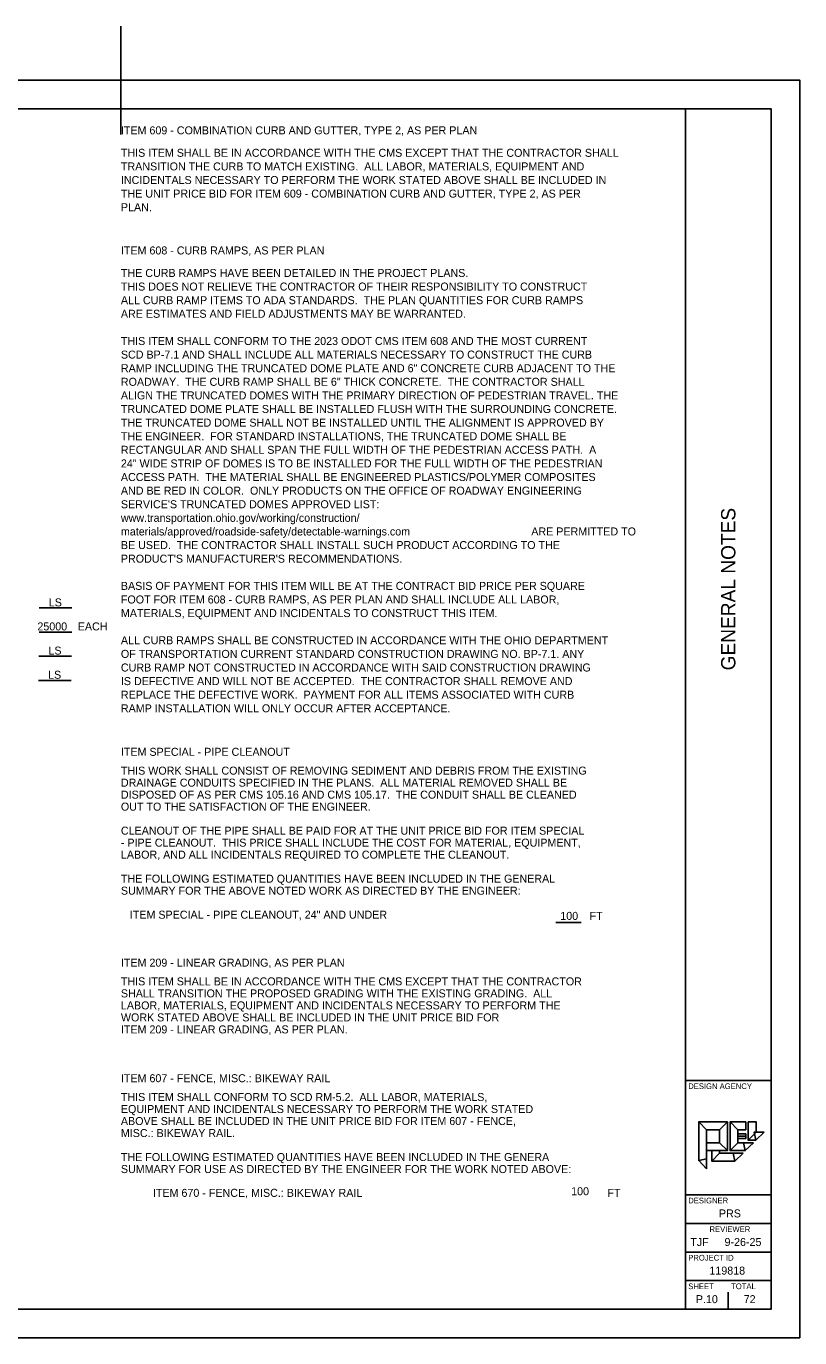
# Model space of a CAD drawing. Extents: x -61 to -14, y -133 to 32.
# Drawn here: x -36.84 to -23.31, y -54.01 to -31.07 of the extents above; entities that cross this region are included whole.
import ezdxf

# ---------------------------------------------------------------- set-up
doc = ezdxf.new("R2010")
doc.units = 0
for name, color, linetype in [('Default', 7, 'Continuous'), ('SC_Scratch1', 7, 'Continuous'), ('SH_Border', 7, 'Continuous'), ('SH_Cut_Line', 7, 'Continuous'), ('SH_Data', 7, 'Continuous'), ('SH_Text', 7, 'Continuous')]:
    doc.layers.add(name, color=color, linetype=linetype)

msp = doc.modelspace()

# ---------------------------------------------------------------- linework, layer by layer
at = {"layer": 'Default'}
msp.add_line((-24.395, -50.487), (-24.258, -50.487), dxfattribs=at)
for points in [[(-25.081, -50.913), (-25.081, -50.236), (-24.944, -50.373), (-24.944, -50.885)], [(-25.081, -50.236), (-24.578, -50.236), (-24.715, -50.373), (-24.944, -50.373)], [(-24.578, -50.236), (-24.578, -50.738), (-24.715, -50.602), (-24.715, -50.373)], [(-24.533, -50.738), (-24.533, -50.236), (-24.395, -50.373), (-24.395, -50.602)], [(-24.533, -50.236), (-24.258, -50.236), (-24.258, -50.373), (-24.395, -50.373)], [(-24.213, -50.556), (-24.213, -50.236), (-24.075, -50.236), (-24.075, -50.418)], [(-24.258, -50.446), (-24.258, -50.529), (-24.394, -50.529), (-24.394, -50.446)], [(-24.084, -50.556), (-24.213, -50.556), (-24.075, -50.418), (-24.112, -50.418)], [(-23.938, -50.418), (-24.084, -50.556), (-24.112, -50.418)], [(-24.578, -50.738), (-24.944, -50.738), (-24.944, -50.602), (-24.715, -50.602)], [(-24.267, -50.738), (-24.533, -50.738), (-24.395, -50.602), (-24.295, -50.602)], [(-24.121, -50.602), (-24.267, -50.738), (-24.295, -50.602)], [(-24.944, -51.058), (-25.081, -50.913), (-24.944, -50.885)], [(-24.853, -50.922), (-24.853, -50.738), (-24.715, -50.738), (-24.715, -50.785)], [(-24.45, -50.922), (-24.853, -50.922), (-24.715, -50.785), (-24.478, -50.785)], [(-24.304, -50.785), (-24.45, -50.922), (-24.478, -50.785)]]:
    msp.add_lwpolyline(points, close=True, dxfattribs=at)
at = {"layer": 'SC_Scratch1'}
msp.add_line((-35.184, -32.96), (-35.184, -31.069), dxfattribs=at)
at = {"layer": 'SH_Border'}
for p, q in [((-25.314, -53.512), (-25.314, -32.512)), ((-25.314, -49.512), (-23.814, -49.512)), ((-25.314, -51.512), (-23.814, -51.512)), ((-25.314, -52.012), (-23.814, -52.012)), ((-25.314, -52.512), (-23.814, -52.512)), ((-25.314, -53.012), (-23.814, -53.012))]:
    msp.add_line(p, q, dxfattribs=at)
msp.add_lwpolyline([(-55.814, -32.512), (-23.814, -32.512), (-23.814, -53.512), (-55.814, -53.512)], close=True, dxfattribs=at)
at = {"layer": 'SH_Cut_Line'}
msp.add_lwpolyline([(-57.314, -54.012), (-23.314, -54.012), (-23.314, -32.012), (-57.314, -32.012)], close=True, dxfattribs=at)
at = {"layer": 'SH_Data'}
for p, q in [((-24.564, -50.512), (-24.564, -50.512)), ((-24.564, -53.512), (-24.564, -53.212)), ((-24.939, -53.337), (-24.939, -53.337))]:
    msp.add_line(p, q, dxfattribs=at)
at = {"layer": 'SH_Text'}
for p, q in [((-36.611, -41.246), (-36.043, -41.246)), ((-36.611, -41.666), (-36.043, -41.666)), ((-36.617, -42.089), (-36.049, -42.089)), ((-36.624, -42.512), (-36.055, -42.512)), ((-27.578, -46.745), (-27.136, -46.745))]:
    msp.add_line(p, q, dxfattribs=at)

# ---------------------------------------------------------------- texts
at = {"layer": 'SH_Data'}
msp.add_text('GENERAL NOTES', height=0.25, rotation=90, dxfattribs=at).set_placement((-24.439, -42.337))
for s, height, p in [('DESIGN AGENCY', 0.1, (-25.264, -49.662)), ('DESIGNER', 0.1, (-25.264, -51.662)), ('PRS', 0.14, (-24.727, -51.907)), ('REVIEWER', 0.1, (-24.892, -52.162)), ('TJF', 0.14, (-25.228, -52.407)), ('9-26-25', 0.14, (-24.629, -52.407)), ('PROJECT ID', 0.1, (-25.264, -52.662)), ('119818', 0.14, (-24.894, -52.907)), ('SHEET', 0.1, (-25.264, -53.162)), ('TOTAL', 0.1, (-24.514, -53.162)), ('P.10', 0.14, (-25.131, -53.407)), ('72', 0.14, (-24.294, -53.407))]:
    msp.add_text(s, height=height, dxfattribs=at).set_placement(p)
at = {"layer": 'SH_Text'}
for s, p in [('ITEM 609 - COMBINATION CURB AND GUTTER, TYPE 2, AS PER PLAN', (-35.184, -32.96)), ('THIS ITEM SHALL BE IN ACCORDANCE WITH THE CMS EXCEPT THAT THE CONTRACTOR SHALL ', (-35.184, -33.353)), ('TRANSITION THE CURB TO MATCH EXISTING.  ALL LABOR, MATERIALS, EQUIPMENT AND ', (-35.184, -33.591)), ('INCIDENTALS NECESSARY TO PERFORM THE WORK STATED ABOVE SHALL BE INCLUDED IN ', (-35.184, -33.829)), ('THE UNIT PRICE BID FOR ITEM 609 - COMBINATION CURB AND GUTTER, TYPE 2, AS PER ', (-35.184, -34.067)), ('PLAN.', (-35.184, -34.305)), ('ITEM 608 - CURB RAMPS, AS PER PLAN', (-35.184, -35.061)), ('THE CURB RAMPS HAVE BEEN DETAILED IN THE PROJECT PLANS. ', (-35.184, -35.455)), ('THIS DOES NOT RELIEVE THE CONTRACTOR OF THEIR RESPONSIBILITY TO CONSTRUCT ', (-35.184, -35.693)), ('ALL CURB RAMP ITEMS TO ADA STANDARDS.  THE PLAN QUANTITIES FOR CURB RAMPS ', (-35.184, -35.931)), ('ARE ESTIMATES AND FIELD ADJUSTMENTS MAY BE WARRANTED. ', (-35.184, -36.169)), ('THIS ITEM SHALL CONFORM TO THE 2023 ODOT CMS ITEM 608 AND THE MOST CURRENT ', (-35.184, -36.645)), ('SCD BP-7.1 AND SHALL INCLUDE ALL MATERIALS NECESSARY TO CONSTRUCT THE CURB ', (-35.184, -36.883)), ('RAMP INCLUDING THE TRUNCATED DOME PLATE AND 6" CONCRETE CURB ADJACENT TO THE ', (-35.184, -37.121)), ('ROADWAY.  THE CURB RAMP SHALL BE 6" THICK CONCRETE.  THE CONTRACTOR SHALL ', (-35.184, -37.359)), ('ALIGN THE TRUNCATED DOMES WITH THE PRIMARY DIRECTION OF PEDESTRIAN TRAVEL. THE ', (-35.184, -37.597)), ('TRUNCATED DOME PLATE SHALL BE INSTALLED FLUSH WITH THE SURROUNDING CONCRETE. ', (-35.184, -37.835)), ('THE TRUNCATED DOME SHALL NOT BE INSTALLED UNTIL THE ALIGNMENT IS APPROVED BY ', (-35.184, -38.073)), ('THE ENGINEER.  FOR STANDARD INSTALLATIONS, THE TRUNCATED DOME SHALL BE ', (-35.184, -38.311)), ('RECTANGULAR AND SHALL SPAN THE FULL WIDTH OF THE PEDESTRIAN ACCESS PATH.  A ', (-35.184, -38.549)), ('24" WIDE STRIP OF DOMES IS TO BE INSTALLED FOR THE FULL WIDTH OF THE PEDESTRIAN ', (-35.184, -38.787)), ('ACCESS PATH.  THE MATERIAL SHALL BE ENGINEERED PLASTICS/POLYMER COMPOSITES ', (-35.184, -39.025)), ('AND BE RED IN COLOR.  ONLY PRODUCTS ON THE OFFICE OF ROADWAY ENGINEERING ', (-35.184, -39.263)), ("SERVICE'S TRUNCATED DOMES APPROVED LIST: ", (-35.184, -39.501)), ('www.transportation.ohio.gov/working/construction/', (-35.184, -39.739)), ('materials/approved/roadside-safety/detectable-warnings.com ', (-35.184, -39.977)), ('ARE PERMITTED TO ', (-28.008, -39.977)), ('BE USED.  THE CONTRACTOR SHALL INSTALL SUCH PRODUCT ACCORDING TO THE ', (-35.184, -40.215)), ("PRODUCT'S MANUFACTURER'S RECOMMENDATIONS.  ", (-35.184, -40.453)), ('BASIS OF PAYMENT FOR THIS ITEM WILL BE AT THE CONTRACT BID PRICE PER SQUARE ', (-35.184, -40.929)), ('FOOT FOR ITEM 608 - CURB RAMPS, AS PER PLAN AND SHALL INCLUDE ALL LABOR, ', (-35.184, -41.167)), ('LS', (-36.445, -41.218)), ('MATERIALS, EQUIPMENT AND INCIDENTALS TO CONSTRUCT THIS ITEM.', (-35.184, -41.405)), ('25000', (-36.644, -41.638)), ('EACH', (-35.938, -41.638)), ('ALL CURB RAMPS SHALL BE CONSTRUCTED IN ACCORDANCE WITH THE OHIO DEPARTMENT ', (-35.184, -41.881)), ('LS', (-36.451, -42.061)), ('OF TRANSPORTATION CURRENT STANDARD CONSTRUCTION DRAWING NO. BP-7.1. ANY ', (-35.184, -42.119)), ('CURB RAMP NOT CONSTRUCTED IN ACCORDANCE WITH SAID CONSTRUCTION DRAWING ', (-35.184, -42.357)), ('LS', (-36.457, -42.484)), ('IS DEFECTIVE AND WILL NOT BE ACCEPTED.  THE CONTRACTOR SHALL REMOVE AND ', (-35.184, -42.595)), ('REPLACE THE DEFECTIVE WORK.  PAYMENT FOR ALL ITEMS ASSOCIATED WITH CURB ', (-35.184, -42.833)), ('RAMP INSTALLATION WILL ONLY OCCUR AFTER ACCEPTANCE.', (-35.184, -43.071)), ('ITEM SPECIAL - PIPE CLEANOUT', (-35.184, -43.832)), ('THIS WORK SHALL CONSIST OF REMOVING SEDIMENT AND DEBRIS FROM THE EXISTING ', (-35.184, -44.161)), ('DRAINAGE CONDUITS SPECIFIED IN THE PLANS.  ALL MATERIAL REMOVED SHALL BE ', (-35.184, -44.371)), ('DISPOSED OF AS PER CMS 105.16 AND CMS 105.17.  THE CONDUIT SHALL BE CLEANED', (-35.184, -44.581)), ('OUT TO THE SATISFACTION OF THE ENGINEER.', (-35.184, -44.791)), ('CLEANOUT OF THE PIPE SHALL BE PAID FOR AT THE UNIT PRICE BID FOR ITEM SPECIAL ', (-35.184, -45.211)), ('- PIPE CLEANOUT.  THIS PRICE SHALL INCLUDE THE COST FOR MATERIAL, EQUIPMENT, ', (-35.184, -45.421)), ('LABOR, AND ALL INCIDENTALS REQUIRED TO COMPLETE THE CLEANOUT.', (-35.184, -45.631)), ('THE FOLLOWING ESTIMATED QUANTITIES HAVE BEEN INCLUDED IN THE GENERAL ', (-35.184, -46.051)), ('SUMMARY FOR THE ABOVE NOTED WORK AS DIRECTED BY THE ENGINEER:', (-35.184, -46.261)), ('   ITEM SPECIAL - PIPE CLEANOUT, 24" AND UNDER', (-35.184, -46.681)), ('100', (-27.501, -46.702)), ('FT', (-26.989, -46.702)), ('ITEM 209 - LINEAR GRADING, AS PER PLAN', (-35.184, -47.52)), ('THIS ITEM SHALL BE IN ACCORDANCE WITH THE CMS EXCEPT THAT THE CONTRACTOR', (-35.184, -47.848)), ('SHALL TRANSITION THE PROPOSED GRADING WITH THE EXISTING GRADING.  ALL', (-35.184, -48.058)), ('LABOR, MATERIALS, EQUIPMENT AND INCIDENTALS NECESSARY TO PERFORM THE', (-35.184, -48.268)), ('WORK STATED ABOVE SHALL BE INCLUDED IN THE UNIT PRICE BID FOR ', (-35.184, -48.478)), ('ITEM 209 - LINEAR GRADING, AS PER PLAN.', (-35.184, -48.688)), ('ITEM 607 - FENCE, MISC.: BIKEWAY RAIL', (-35.184, -49.542)), ('THIS ITEM SHALL CONFORM TO SCD RM-5.2.  ALL LABOR, MATERIALS, ', (-35.184, -49.871)), ('EQUIPMENT AND INCIDENTALS NECESSARY TO PERFORM THE WORK STATED ', (-35.184, -50.081)), ('ABOVE SHALL BE INCLUDED IN THE UNIT PRICE BID FOR ITEM 607 - FENCE,', (-35.184, -50.291)), ('MISC.: BIKEWAY RAIL.', (-35.184, -50.501)), ('THE FOLLOWING ESTIMATED QUANTITIES HAVE BEEN INCLUDED IN THE GENERA', (-35.184, -50.921)), ('SUMMARY FOR USE AS DIRECTED BY THE ENGINEER FOR THE WORK NOTED ABOVE:', (-35.184, -51.131)), ('100', (-27.311, -51.519)), ('ITEM 670 - FENCE, MISC.: BIKEWAY RAIL', (-34.624, -51.547)), ('FT', (-26.677, -51.547))]:
    msp.add_text(s, height=0.14, dxfattribs=at).set_placement(p)

doc.saveas('drawing.dxf')
